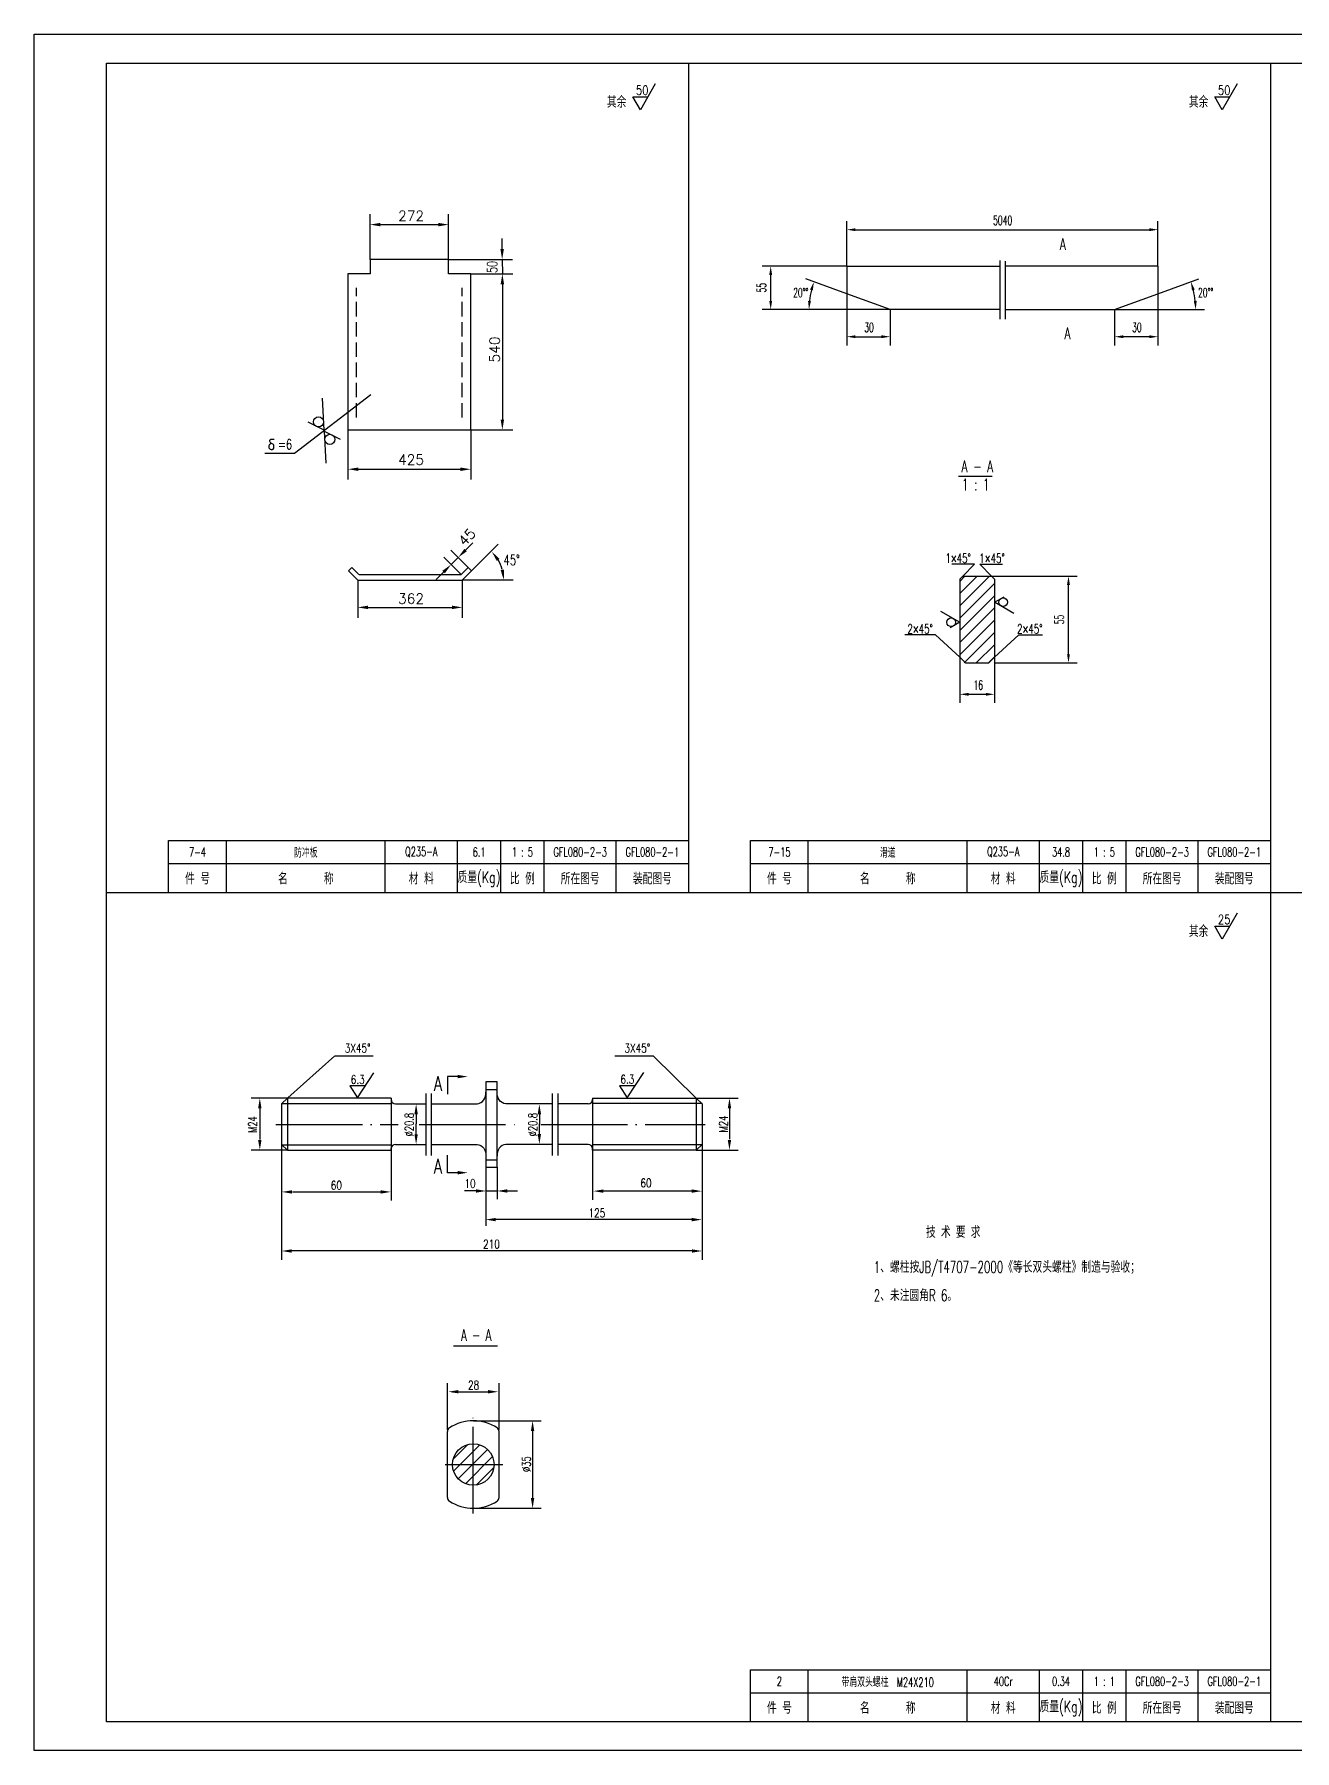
# Model space of a CAD drawing. Extents: x -457 to 1749, y 191 to 1539.
# Drawn here: x 908 to 1345, y 200 to 794 of the extents above; entities that cross this region are included whole.
import ezdxf
from ezdxf.enums import TextEntityAlignment as Align

# ---------------------------------------------------------------- set-up
doc = ezdxf.new("R2010")
doc.units = 0
doc.header["$MEASUREMENT"] = 0
for name, pattern in [('DASHDOT-M', [36, 30, -3, 0, -3]), ('DIVIDE-M', [39, 30, -3, 0, -3, 0, -3]), ('HIDDEN-M', [7, 5, -2])]:
    doc.linetypes.add(name, pattern=pattern)
doc.layers.get('0').update_dxf_attribs({"linetype": 'CONTINUOUS'})
for name, color, linetype in [('1', 3, 'CONTINUOUS'), ('CDR_DWG1', 4, 'CONTINUOUS'), ('CDR_DWG2', 2, 'CONTINUOUS'), ('CDR_DWG3', 1, 'DASHDOT-M'), ('CDR_DWG4', 3, 'DIVIDE-M'), ('CDR_DWG5', 6, 'HIDDEN-M'), ('XS', 2, 'CONTINUOUS')]:
    doc.layers.add(name, color=color, linetype=linetype)
doc.styles.add('HZ', font='romans', dxfattribs={"width": 0.7, "bigfont": 'hz'})

# ---------------------------------------------------------------- blocks, each defined once
blk = doc.blocks.new('*X84')
at = {"color": 0}
for p, q in [((240.7, 219.49), (245.74, 224.53)), ((240.81, 215.35), (249.88, 224.42)), ((242.39, 212.69), (252.54, 222.84)), ((244.9, 210.95), (254.27, 220.33)), ((248.67, 210.49), (254.74, 216.56))]:
    blk.add_line(p, q, dxfattribs=at)
blk = doc.blocks.new('MM')
at = {"layer": 'XS', "color": 3}
blk.add_lwpolyline([(3.85, 6.67), (0, 0), (-1.93, 3.33)], dxfattribs=at)
blk.add_circle((0, 3), 1.5, dxfattribs=at)
blk = doc.blocks.new('*X97')
at = {"layer": '1', "color": 0, "linetype": 'Continuous'}
for p, q in [((-21545.07, -21449.76), (-21534.83, -21439.51)), ((-21545.07, -21445.51), (-21539.07, -21439.51)), ((-21545.07, -21441.27), (-21543.31, -21439.51)), ((-21545.07, -21454), (-21533.07, -21442)), ((-21545.07, -21458.24), (-21533.07, -21446.24)), ((-21545.07, -21462.48), (-21533.07, -21450.48)), ((-21545.07, -21466.73), (-21533.07, -21454.73)), ((-21543.61, -21469.51), (-21533.07, -21458.97)), ((-21539.37, -21469.51), (-21533.07, -21463.21)), ((-21535.13, -21469.51), (-21533.07, -21467.45))]:
    blk.add_line(p, q, dxfattribs=at)

msp = doc.modelspace()

# ---------------------------------------------------------------- linework, layer by layer
for p, q in [((908.46, 199.86), (908.46, 793.86)), ((908.46, 793.86), (1749.46, 793.86)), ((1134.96, 783.86), (1134.96, 496.86)), ((1336.46, 783.86), (1336.46, 209.86)), ((1024.72, 715.94), (1024.72, 731.6)), ((1051.92, 715.94), (1051.92, 731.6)), ((1028.32, 728), (1048.32, 728)), ((1189.78, 713.61), (1189.78, 729.25)), ((1192.78, 726.25), (1294.53, 726.25)), ((1297.53, 713.61), (1297.53, 729.25)), ((1070.44, 719.54), (1070.44, 723.14)), ((1052.07, 715.94), (1074.04, 715.94)), ((1070.44, 715.94), (1070.52, 710.94)), ((1189.78, 713.61), (1160.43, 713.61)), ((1059.57, 710.94), (1074.12, 710.94)), ((1059.57, 710.94), (1064.77, 710.94)), ((1070.52, 707.34), (1070.52, 660.54)), ((1163.43, 701.61), (1163.43, 710.61)), ((1189.78, 704.07), (1175.58, 709.24)), ((1297.53, 704.07), (1311.73, 709.24)), ((1189.78, 703.85), (1189.78, 686.21)), ((1297.53, 703.85), (1297.53, 686.21)), ((1173.7, 698.61), (1160.43, 698.61)), ((1204.78, 698.61), (1173.7, 698.61)), ((1204.78, 698.61), (1204.78, 686.21)), ((1282.53, 698.61), (1313.6, 698.61)), ((1282.53, 698.61), (1282.53, 686.21)), ((1192.78, 689.21), (1201.78, 689.21)), ((1294.53, 689.21), (1285.53, 689.21)), ((1024.98, 669.09), (998.6, 648.8)), ((1008.82, 656.83), (1008.21, 667.98)), ((1008.82, 656.83), (1003.29, 659.64)), ((989.97, 653.35), (990.1, 653.54)), ((990.1, 653.54), (990.38, 653.72)), ((990.38, 653.72), (990.63, 653.76)), ((990.63, 653.76), (991.46, 653.76)), ((1008.84, 656.57), (1009.45, 645.42)), ((1008.84, 656.57), (1014.37, 653.76)), ((1017.07, 656.94), (1017.07, 639.74)), ((1059.57, 656.94), (1059.57, 639.74)), ((1059.57, 656.94), (1074.12, 656.94)), ((998.6, 648.8), (988.26, 648.8)), ((989.72, 651.64), (989.64, 651.4)), ((989.64, 651.4), (989.68, 650.87)), ((989.68, 650.87), (989.71, 650.7)), ((989.71, 650.7), (989.88, 650.48)), ((989.85, 651.86), (989.72, 651.64)), ((990.08, 652.05), (989.85, 651.86)), ((989.88, 650.48), (990.14, 650.3)), ((989.95, 652.99), (989.97, 653.35)), ((990.08, 652.66), (989.95, 652.99)), ((990.31, 652.44), (990.08, 652.66)), ((990.23, 652.2), (990.08, 652.05)), ((990.14, 650.3), (990.51, 650.18)), ((990.57, 652.29), (990.23, 652.2)), ((990.63, 652.27), (990.31, 652.44)), ((990.51, 650.18), (990.89, 650.22)), ((990.84, 652.17), (990.63, 652.27)), ((991.03, 652.05), (990.84, 652.17)), ((990.89, 650.22), (991.19, 650.34)), ((991.23, 651.88), (991.03, 652.05)), ((991.19, 650.34), (991.4, 650.61)), ((991.4, 651.64), (991.23, 651.88)), ((991.43, 651.31), (991.4, 651.64)), ((991.4, 650.61), (991.43, 651.31)), ((1020.67, 643.34), (1055.97, 643.34)), ((1228.49, 640.91), (1240.15, 640.91)), ((1057.78, 615.36), (1060.32, 617.9)), ((1056.21, 606.86), (1050.2, 612.87)), ((1058.69, 609.36), (1052.69, 615.36)), ((1052.74, 610.32), (1055.23, 612.81)), ((1069.11, 617.46), (1059.83, 608.18)), ((1050.2, 607.78), (1047.65, 605.23)), ((1234.03, 610.48), (1226.16, 610.48)), ((1229.93, 606.3), (1234.03, 610.48)), ((1235.84, 610.48), (1243.71, 610.48)), ((1239.93, 606.3), (1235.84, 610.48)), ((1239.93, 606.3), (1269.54, 606.3)), ((1020.45, 605), (1020.45, 591.93)), ((1056.65, 605), (1056.65, 591.93)), ((1074.28, 605), (1056.65, 605)), ((1266.54, 579.3), (1266.54, 603.3)), ((1024.05, 595.53), (1053.05, 595.53)), ((1220.55, 586.02), (1209.86, 586.02)), ((1228.93, 578.3), (1220.55, 586.02)), ((1240.93, 578.3), (1249.32, 586.02)), ((1249.32, 586.02), (1257.57, 586.02)), ((1228.93, 578.3), (1228.93, 562.45)), ((1240.93, 578.3), (1240.93, 562.45)), ((1240.93, 576.3), (1269.54, 576.3)), ((1231.93, 565.45), (1237.93, 565.45)), ((954.96, 506.86), (1134.96, 506.86)), ((1156.46, 506.86), (1336.46, 506.86)), ((933.46, 496.86), (1739.46, 496.86)), ((996.26, 425.84), (1012.55, 440.32)), ((1012.58, 440.31), (1025.77, 440.31)), ((1109.51, 440.31), (1122.7, 440.31)), ((1137.67, 425.7), (1122.7, 440.31)), ((1020.37, 425.76), (1026.07, 434.46)), ((1113.75, 425.81), (1119.45, 434.51)), ((1017.74, 429.92), (1020.37, 425.76)), ((1023.11, 429.92), (1017.74, 429.92)), ((1111.12, 429.98), (1113.75, 425.81)), ((1116.48, 429.98), (1111.12, 429.98)), ((996.03, 425.7), (983.54, 425.7)), ((986.54, 422.41), (986.54, 411.36)), ((1137.66, 425.7), (1152.15, 425.7)), ((1149.15, 422.46), (1149.15, 411.46)), ((1040.66, 420.24), (1040.66, 416.74)), ((1040.66, 413.25), (1040.66, 416.75)), ((1083.33, 420.24), (1083.33, 416.74)), ((1083.33, 413.25), (1083.33, 416.75)), ((996.03, 407.7), (983.54, 407.7)), ((994.09, 409.7), (994.09, 369.75)), ((1031.98, 407.64), (1031.98, 390.23)), ((1101.77, 407.75), (1101.77, 390.51)), ((1137.66, 407.7), (1152.15, 407.7)), ((1139.67, 409.7), (1139.67, 369.75)), ((1064.75, 401.78), (1064.75, 381.52)), ((1068.75, 401.78), (1068.75, 390.73)), ((997.84, 393.23), (1028.87, 393.23)), ((1061.39, 393.56), (1057.42, 393.56)), ((1064.78, 393.56), (1068.82, 393.56)), ((1072.25, 393.56), (1075.75, 393.56)), ((1136.54, 393.51), (1104.37, 393.51)), ((1136.38, 383.64), (1068.06, 383.64)), ((1136.17, 372.79), (997.06, 372.79)), ((1051.51, 310.91), (1051.51, 327.08)), ((1069.39, 311.04), (1069.39, 327.08)), ((1053.28, 324.08), (1065.88, 324.08)), ((1060.51, 314.03), (1083.99, 314.03)), ((1080.99, 310.53), (1080.99, 287.25)), ((1060.51, 283.75), (1083.99, 283.75)), ((1156.46, 219.86), (1336.46, 219.86)), ((1749.46, 199.86), (908.46, 199.86))]:
    msp.add_line(p, q)
for points in [[(1123.46, 776.68), (1118.31, 767.75), (1115.73, 772.22), (1120.89, 772.22)], [(1324.96, 776.68), (1319.81, 767.75), (1317.23, 772.22), (1322.39, 772.22)], [(1324.96, 489.68), (1319.81, 480.75), (1317.23, 485.22), (1322.39, 485.22)]]:
    msp.add_lwpolyline(points)
for centre in [(1006.87, 659.72), (1010.79, 653.68)]:
    msp.add_circle(centre, 1.75)
for centre, radius, start, end in [((1204.78, 698.61), 28.07, 166.12586, 173.87414), ((1282.53, 698.61), 28.07, 6.12586, 13.87414), ((1056.94, 604.89), 14.03, 15.51247, 30.25623)]:
    msp.add_arc(centre, radius, start, end)
for points in [[(1028.32, 727.4), (1028.32, 728.6), (1024.72, 728)], [(1048.32, 727.4), (1048.32, 728.6), (1051.92, 728)], [(1192.78, 726.75), (1192.78, 725.75), (1189.78, 726.25)], [(1294.53, 726.75), (1294.53, 725.75), (1297.53, 726.25)], [(1071.04, 719.54), (1069.84, 719.54), (1070.44, 715.94)], [(1162.93, 710.61), (1163.93, 710.61), (1163.43, 713.61)], [(1071.12, 707.34), (1069.92, 707.34), (1070.52, 710.94)], [(1177.04, 705.49), (1178, 705.19), (1178.4, 708.21)], [(1310.26, 705.49), (1309.31, 705.19), (1308.91, 708.21)], [(1162.93, 701.61), (1163.93, 701.61), (1163.43, 698.61)], [(1177.36, 701.58), (1176.36, 701.63), (1176.7, 698.61)], [(1309.94, 701.58), (1310.94, 701.63), (1310.6, 698.61)], [(1192.78, 689.71), (1192.78, 688.71), (1189.78, 689.21)], [(1201.78, 689.71), (1201.78, 688.71), (1204.78, 689.21)], [(1285.53, 689.71), (1285.53, 688.71), (1282.53, 689.21)], [(1294.53, 689.71), (1294.53, 688.71), (1297.53, 689.21)], [(1071.12, 660.54), (1069.92, 660.54), (1070.52, 656.94)], [(1020.67, 642.74), (1020.67, 643.94), (1017.07, 643.34)], [(1055.97, 642.74), (1055.97, 643.94), (1059.57, 643.34)], [(1058.2, 614.93), (1057.36, 615.78), (1055.23, 612.81)], [(1068.59, 611.59), (1069.54, 612.33), (1066.86, 614.81)], [(1050.62, 607.35), (1049.77, 608.2), (1052.74, 610.32)], [(1069.94, 608.45), (1071.13, 608.6), (1071, 604.95)], [(1266.04, 603.3), (1267.04, 603.3), (1266.54, 606.3)], [(1024.05, 594.93), (1024.05, 596.13), (1020.45, 595.53)], [(1053.05, 594.93), (1053.05, 596.13), (1056.65, 595.53)], [(1266.04, 579.3), (1267.04, 579.3), (1266.54, 576.3)], [(1231.93, 565.95), (1231.93, 564.95), (1228.93, 565.45)], [(1237.93, 565.95), (1237.93, 564.95), (1240.93, 565.45)], [(987.12, 422.17), (985.95, 422.17), (986.54, 425.67)], [(1041.24, 420.12), (1040.07, 420.12), (1040.66, 423.62)], [(1083.92, 420.14), (1082.75, 420.14), (1083.33, 423.64)], [(1149.74, 422.18), (1148.57, 422.18), (1149.15, 425.68)], [(987.12, 411.23), (985.95, 411.23), (986.54, 407.73)], [(1041.24, 413.2), (1040.07, 413.2), (1040.66, 409.7)], [(1083.92, 413.25), (1082.75, 413.25), (1083.33, 409.75)], [(1149.74, 411.22), (1148.57, 411.22), (1149.15, 407.72)], [(997.69, 392.65), (997.69, 393.81), (994.19, 393.23)], [(1028.38, 392.65), (1028.38, 393.81), (1031.88, 393.23)], [(1061.39, 392.98), (1061.39, 394.14), (1064.89, 393.56)], [(1072.25, 392.98), (1072.25, 394.14), (1068.75, 393.56)], [(1105.49, 392.93), (1105.49, 394.1), (1101.99, 393.51)], [(1136.08, 392.93), (1136.08, 394.1), (1139.58, 393.51)], [(1068.25, 383.06), (1068.25, 384.23), (1064.75, 383.64)], [(1136.12, 383.06), (1136.12, 384.23), (1139.62, 383.64)], [(997.59, 372.2), (997.59, 373.37), (994.09, 372.79)], [(1136.17, 372.2), (1136.17, 373.37), (1139.67, 372.79)], [(1055.31, 323.5), (1055.31, 324.66), (1051.81, 324.08)], [(1065.59, 323.5), (1065.59, 324.66), (1069.09, 324.08)], [(1081.57, 310.53), (1080.4, 310.53), (1080.99, 314.03)], [(1081.57, 287.25), (1080.4, 287.25), (1080.99, 283.75)]]:
    msp.add_solid(points)
at = {"layer": 'CDR_DWG1'}
for p, q in [((933.46, 209.86), (933.46, 783.86)), ((933.46, 783.86), (1739.46, 783.86)), ((1051.92, 715.94), (1024.72, 715.94)), ((1024.72, 715.94), (1024.72, 710.94)), ((1051.92, 710.94), (1051.92, 715.94)), ((1189.78, 713.61), (1242.73, 713.61)), ((1189.78, 713.61), (1189.78, 704.07)), ((1297.53, 713.61), (1244.57, 713.61)), ((1297.53, 713.61), (1297.53, 704.07)), ((1017.07, 710.94), (1017.07, 656.94)), ((1024.72, 710.94), (1017.07, 710.94)), ((1059.57, 710.94), (1051.92, 710.94)), ((1059.57, 656.94), (1059.57, 710.94)), ((1204.78, 698.61), (1189.78, 704.07)), ((1282.53, 698.61), (1297.53, 704.07)), ((1242.73, 698.61), (1204.78, 698.61)), ((1244.57, 698.61), (1282.53, 698.61)), ((1017.07, 656.94), (1059.57, 656.94)), ((1017.27, 608.18), (1018.43, 609.34)), ((1017.27, 608.18), (1020.45, 605)), ((1018.42, 609.34), (1020.87, 606.87)), ((1020.89, 606.86), (1056.24, 606.86)), ((1056.21, 606.86), (1058.69, 609.36)), ((1056.65, 605), (1059.83, 608.18)), ((1059.83, 608.18), (1058.67, 609.34)), ((1229.93, 606.3), (1228.93, 605.3)), ((1229.93, 606.3), (1239.93, 606.3)), ((1239.93, 606.3), (1240.93, 605.3)), ((1020.45, 605), (1056.65, 605)), ((1228.93, 605.3), (1228.93, 578.3)), ((1240.93, 605.3), (1240.93, 578.3)), ((1230.93, 576.3), (1228.93, 578.3)), ((1230.93, 576.3), (1238.93, 576.3)), ((1238.93, 576.3), (1240.93, 578.3)), ((954.96, 514.86), (1134.96, 514.86)), ((954.96, 496.86), (954.96, 514.86)), ((974.96, 496.86), (974.96, 514.86)), ((1029.96, 496.86), (1029.96, 514.86)), ((1054.96, 496.86), (1054.96, 514.86)), ((1069.96, 496.86), (1069.96, 514.86)), ((1084.96, 496.86), (1084.96, 514.86)), ((1109.96, 496.86), (1109.96, 514.86)), ((1156.46, 496.86), (1156.46, 514.86)), ((1156.46, 514.86), (1336.46, 514.86)), ((1176.46, 496.86), (1176.46, 514.86)), ((1231.46, 496.86), (1231.46, 514.86)), ((1256.46, 496.86), (1256.46, 514.86)), ((1271.46, 496.86), (1271.46, 514.86)), ((1286.46, 496.86), (1286.46, 514.86)), ((1311.46, 496.86), (1311.46, 514.86)), ((1064.75, 431.38), (1064.75, 401.65)), ((1068.75, 431.38), (1064.75, 431.38)), ((1064.75, 428.68), (1068.75, 428.68)), ((1068.75, 401.65), (1068.75, 431.38)), ((996.09, 425.7), (994.09, 423.7)), ((994.09, 423.79), (1031.98, 423.79)), ((994.09, 423.7), (994.09, 409.7)), ((1031.98, 425.7), (996.09, 425.7)), ((996.09, 425.7), (996.09, 407.7)), ((1031.98, 425.7), (1031.98, 425.2)), ((1031.98, 425.7), (1031.98, 407.7)), ((1033.48, 423.7), (1043.93, 423.7)), ((1100.27, 423.7), (1089.72, 423.7)), ((1101.77, 425.7), (1137.67, 425.7)), ((1101.77, 425.7), (1101.77, 425.2)), ((1101.77, 425.7), (1101.77, 407.7)), ((1139.67, 423.79), (1101.77, 423.79)), ((1137.67, 425.7), (1139.67, 423.7)), ((1137.67, 425.7), (1137.67, 407.7)), ((1139.67, 423.7), (1139.67, 409.7)), ((994.09, 409.7), (996.09, 407.7)), ((994.09, 409.5), (1031.98, 409.5)), ((996.09, 407.7), (1031.98, 407.7)), ((1031.98, 407.7), (1032.01, 408.24)), ((1033.51, 409.67), (1043.93, 409.67)), ((1064.75, 404.34), (1068.75, 404.34)), ((1100.25, 409.67), (1089.72, 409.67)), ((1101.77, 407.7), (1101.75, 408.24)), ((1139.67, 409.5), (1101.77, 409.5)), ((1137.67, 407.7), (1101.77, 407.7)), ((1139.67, 409.7), (1137.67, 407.7)), ((1068.75, 401.65), (1064.75, 401.65)), ((1051.51, 287.46), (1051.51, 310.32)), ((1069.39, 287.46), (1069.39, 310.32)), ((1156.46, 227.86), (1336.46, 227.86)), ((1156.46, 209.86), (1156.46, 227.86)), ((1176.46, 209.86), (1176.46, 227.86)), ((1231.46, 209.86), (1231.46, 227.86)), ((1256.46, 209.86), (1256.46, 227.86)), ((1271.46, 209.86), (1271.46, 227.86)), ((1286.46, 209.86), (1286.46, 227.86)), ((1311.46, 209.86), (1311.46, 227.86)), ((1739.46, 209.86), (933.46, 209.86))]:
    msp.add_line(p, q, dxfattribs=at)
for points in [[(1045.93, 423.7), (1061.75, 423.7, 0.414214), (1064.75, 427.7, 0.414214)], [(1087.75, 423.7), (1071.75, 423.7, -0.414214), (1068.75, 427.7, -0.414214)], [(1045.94, 409.7), (1061.75, 409.7, -0.414214), (1064.75, 405.7, -0.414214)], [(1087.75, 409.7), (1071.75, 409.7, 0.414214), (1068.75, 405.7, 0.414214)]]:
    msp.add_lwpolyline(points, format="xyb", dxfattribs=at)
msp.add_circle((1060.45, 298.89), 7.18, dxfattribs=at)
for centre, radius, start, end in [((1033.48, 425.2), 1.5, 180, 270), ((1100.27, 425.2), 1.5, 270, 0), ((1033.51, 408.17), 1.5, 90, 177.43508), ((1100.25, 408.17), 1.5, 2.56492, 90), ((1053.01, 310.32), 1.5, 123.04894, 180), ((1060.45, 298.89), 15.14, 56.95106, 123.04894), ((1067.89, 310.32), 1.5, 0, 56.95106), ((1053.01, 287.46), 1.5, 180, 236.95106), ((1060.45, 298.89), 15.14, 236.95106, 303.04894), ((1067.89, 287.46), 1.5, 303.04894, 0)]:
    msp.add_arc(centre, radius, start, end, dxfattribs=at)
at = {"layer": 'CDR_DWG2'}
for p, q in [((1051.55, 433.15), (1051.55, 427.1)), ((1055.05, 433.15), (1051.55, 433.15)), ((1051.55, 399.88), (1051.55, 405.93)), ((1055.05, 399.88), (1051.55, 399.88)), ((1053.6, 339.98), (1068.88, 339.98))]:
    msp.add_line(p, q, dxfattribs=at)
for points in [[(1252.49, 716.4, 0, 0, 0), (1252.49, 720.69, 0, 0, 0), (1256.42, 720.69, 1.5, 0, 0), (1260.88, 720.69, 0, 0, 0)], [(1252.49, 693.2, 0, 0, 0), (1252.49, 688.92, 0, 0, 0), (1256.42, 688.92, 1.5, 0, 0), (1260.88, 688.92, 0, 0, 0)]]:
    msp.add_lwpolyline(points, format="xyseb", dxfattribs=at)
for points in [[(1055.05, 433.73), (1055.05, 432.56), (1058.55, 433.15)], [(1055.05, 399.3), (1055.05, 400.47), (1058.55, 399.88)]]:
    msp.add_solid(points, dxfattribs=at)
at = {"layer": 'CDR_DWG3', "linetype": 'DASHDOT-M'}
for p, q in [((992.09, 416.51), (1034.49, 416.51)), ((1041.66, 416.51), (1075.06, 416.51)), ((1083.82, 416.51), (1140.74, 416.51)), ((1060.45, 281.97), (1060.45, 316.63)), ((1050.77, 298.89), (1070.65, 298.89))]:
    msp.add_line(p, q, dxfattribs=at)
at = {"layer": 'CDR_DWG4', "linetype": 'DIVIDE-M'}
for p, q in [((1242.73, 715.61), (1242.73, 695.3)), ((1244.57, 715.34), (1244.57, 695.3)), ((1043.98, 427.3), (1043.98, 405.79)), ((1045.93, 405.79), (1045.93, 427.3)), ((1087.83, 405.79), (1087.83, 427.3)), ((1089.72, 427.3), (1089.72, 405.79))]:
    msp.add_line(p, q, dxfattribs=at)
at = {"layer": 'CDR_DWG5', "linetype": 'HIDDEN-M'}
for p, q in [((1020, 661.25), (1020, 706.08)), ((1056.65, 661.25), (1056.65, 706.08))]:
    msp.add_line(p, q, dxfattribs=at)

# ---------------------------------------------------------------- block references
for name, p in [('*X97', (22774, 22045.81)), ('*X84', (812.82, 81.29))]:
    msp.add_blockref(name, p)
for p, rotation in [((1228.93, 590.36), 90), ((1240.93, 597.31), 270)]:
    msp.add_blockref('MM', p, dxfattribs=dict(rotation=rotation))

# ---------------------------------------------------------------- texts
at = {"style": 'HZ'}
for s, height, width, p in [('其余', 4, 0.7, (1106.74, 768.46)), ('50', 3.2, 0.8, (1116.75, 772.92)), ('其余', 4, 0.7, (1308.24, 768.46)), ('50', 3.2, 0.8, (1318.25, 772.92)), ('5040', 3.2, 0.6, (1240.45, 727.85)), ('20%%d%%d', 3.2, 0.6, (1171.21, 702.85)), ('20%%d%%d', 3.2, 0.6, (1311.42, 702.85)), ('30', 3.2, 0.6, (1195.84, 690.81)), ('30', 3.2, 0.6, (1288.59, 690.81)), ('=6', 3.5, 0.7, (992.86, 650.22)), ('A - A', 4, 0.68, (1229.52, 642.36)), ('1 : 1', 4, 0.68, (1229.65, 636.04)), ('45%%D', 3.6, 0.7, (1070.95, 610.14)), ('1×45%%d', 3.2, 0.68, (1223.95, 610.95)), ('1×45%%d', 3.2, 0.68, (1235.68, 610.95)), ('2×45%%d', 3.2, 0.68, (1210.8, 586.5)), ('2×45%%d', 3.2, 0.68, (1248.77, 586.5)), ('16', 3.2, 0.6, (1233.65, 567.05)), ('25', 3.2, 0.8, (1318.25, 485.92)), ('其余', 4, 0.7, (1308.24, 481.46)), (' 3X45%%D', 3, 0.75, (1014.43, 441.51)), (' 3X45%%D', 3, 0.75, (1111.27, 441.51)), ('        技 术 要 求', 4, 0.65, (1201.7, 377.33)), ('1、螺柱按JB/T4707-2000《等长双头螺柱》制造与验收；', 4, 0.65, (1199.12, 365.25)), ('2、未注圆角R 6。', 4, 0.65, (1199.12, 355.44))]:
    msp.add_text(s, height=height, dxfattribs=dict(at, width=width)).set_placement(p)
for s, p in [('272', (1038.9, 729.29)), ('425', (1038.9, 644.89)), ('362', (1038.9, 596.81))]:
    msp.add_text(s, height=3.5, dxfattribs=at).set_placement(p, align=Align.CENTER)
at = {"style": 'HZ', "width": 0.7}
for s, height, p in [('50', 3.5, (1068.74, 713.31)), ('M24', 3, (985.55, 416.52)), ('%%C20.8', 3, (1039.75, 416.52)), ('%%C20.8', 3, (1082.55, 416.52)), ('M24', 3, (1148.55, 416.72)), ('%%C35', 3, (1080.33, 299.02))]:
    msp.add_text(s, height=height, rotation=90, dxfattribs=at).set_placement(p, align=Align.CENTER)
at = {"style": 'HZ', "width": 0.6}
for p in [(1161.83, 704.51), (1264.94, 589.7)]:
    msp.add_text('55', height=3.2, rotation=90, dxfattribs=at).set_placement(p)
at = {"style": 'HZ'}
for s, rotation, p in [('540', 90, (1069.6, 684.78)), ('45', 45, (1059.5, 618.61))]:
    msp.add_text(s, height=3.5, rotation=rotation, dxfattribs=at).set_placement(p, align=Align.CENTER)
for s, height, width, p in [('7-4', 3.2, 0.65, (964.96, 510.86)), ('防冲板', 3.2, 0.65, (1002.46, 510.86)), ('Q235-A', 3.2, 0.65, (1042.46, 510.86)), ('6.1', 3.2, 0.65, (1062.46, 510.86)), ('1 : 5', 3.2, 0.65, (1077.46, 510.86)), ('GFL080-2-3', 3.2, 0.65, (1097.46, 510.86)), ('GFL080-2-1', 3.2, 0.65, (1122.46, 510.86)), ('7-15', 3.2, 0.65, (1166.46, 510.86)), ('滑道', 3.2, 0.65, (1203.96, 510.86)), ('Q235-A', 3.2, 0.65, (1243.96, 510.86)), ('34.8', 3.2, 0.65, (1263.96, 510.86)), ('1 : 5', 3.2, 0.65, (1278.96, 510.86)), ('GFL080-2-3', 3.2, 0.65, (1298.96, 510.86)), ('GFL080-2-1', 3.2, 0.65, (1323.96, 510.86)), ('质量(Kg)', 4, 0.7, (1062.46, 501.86)), ('质量(Kg)', 4, 0.7, (1263.96, 501.86)), ('件 号', 4, 0.7, (964.96, 501.86)), ('名      称', 4, 0.7, (1002.46, 501.86)), ('材 料', 4, 0.7, (1042.46, 501.86)), ('比 例', 4, 0.7, (1077.46, 501.86)), ('所在图号', 4, 0.7, (1097.46, 501.86)), ('装配图号', 4, 0.7, (1122.46, 501.86)), ('件 号', 4, 0.7, (1166.46, 501.86)), ('名      称', 4, 0.7, (1203.96, 501.86)), ('材 料', 4, 0.7, (1243.96, 501.86)), ('比 例', 4, 0.7, (1278.96, 501.86)), ('所在图号', 4, 0.7, (1298.96, 501.86)), ('装配图号', 4, 0.7, (1323.96, 501.86)), ('2', 3.2, 0.65, (1166.46, 223.86)), ('带肩双头螺柱  M24X210', 3.2, 0.65, (1203.96, 223.86)), ('40Cr', 3.2, 0.65, (1243.96, 223.86)), ('0.34', 3.2, 0.65, (1263.96, 223.86)), ('1 : 1', 3.2, 0.65, (1278.96, 223.86)), ('GFL080-2-3', 3.2, 0.65, (1298.96, 223.86)), ('GFL080-2-1', 3.2, 0.65, (1323.96, 223.86)), ('件 号', 4, 0.7, (1166.46, 214.86)), ('名      称', 4, 0.7, (1203.96, 214.86)), ('材 料', 4, 0.7, (1243.96, 214.86)), ('质量(Kg)', 4, 0.7, (1263.96, 214.86)), ('比 例', 4, 0.7, (1278.96, 214.86)), ('所在图号', 4, 0.7, (1298.96, 214.86)), ('装配图号', 4, 0.7, (1323.96, 214.86))]:
    msp.add_text(s, height=height, dxfattribs=dict(at, width=width)).set_placement(p, align=Align.MIDDLE)
at = {"style": 'HZ', "width": 0.75}
for s, p in [('6.3', (1020.44, 430.65)), ('6.3', (1113.82, 430.71)), ('60', (1013.05, 394.02)), ('10', (1059.35, 394.62)), ('60', (1120.25, 394.82)), ('125', (1103.25, 384.44)), ('210', (1066.75, 373.69)), ('28', (1060.55, 324.85))]:
    msp.add_text(s, height=3, dxfattribs=at).set_placement(p, align=Align.CENTER)
at = {"layer": 'CDR_DWG2', "style": 'HZ', "width": 0.68}
for p in [(1263.56, 719.26), (1265.17, 688.39)]:
    msp.add_text('A', height=4, dxfattribs=at).set_placement(p)
at = {"layer": 'CDR_DWG2', "style": 'HZ'}
for s, height, width, p in [('A', 5, 0.75, (1048.18, 428.27)), ('A', 5, 0.75, (1048.18, 399.64)), ('A - A', 4, 0.65, (1061.47, 341.68))]:
    msp.add_text(s, height=height, dxfattribs=dict(at, width=width)).set_placement(p, align=Align.CENTER)

doc.saveas('drawing.dxf')
